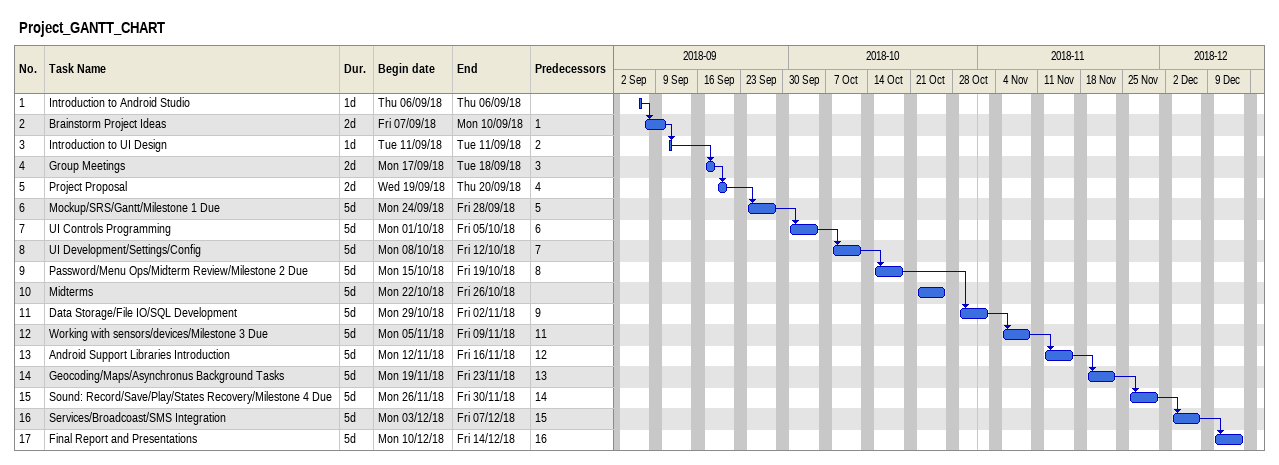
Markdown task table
Project_GANTT_CHART

| ID | Task | Duration | Start | Finish | Predecessors |
|---|---|---|---|---|---|
| 1 | Introduction to Android Studio | 1d | 2018-09-06 | 2018-09-06 |  |
| 2 | Brainstorm Project Ideas | 2d | 2018-09-07 | 2018-09-10 | 1 |
| 3 | Introduction to UI Design | 1d | 2018-09-11 | 2018-09-11 | 2 |
| 4 | Group Meetings | 2d | 2018-09-17 | 2018-09-18 | 3 |
| 5 | Project Proposal | 2d | 2018-09-19 | 2018-09-20 | 4 |
| 6 | Mockup/SRS/Gantt/Milestone 1 Due | 5d | 2018-09-24 | 2018-09-28 | 5 |
| 7 | UI Controls Programming | 5d | 2018-10-01 | 2018-10-05 | 6 |
| 8 | UI Development/Settings/Config | 5d | 2018-10-08 | 2018-10-12 | 7 |
| 9 | Password/Menu Ops/Midterm Review/Milestone 2 Due | 5d | 2018-10-15 | 2018-10-19 | 8 |
| 10 | Midterms | 5d | 2018-10-22 | 2018-10-26 |  |
| 11 | Data Storage/File IO/SQL Development | 5d | 2018-10-29 | 2018-11-02 | 9 |
| 12 | Working with sensors/devices/Milestone 3 Due | 5d | 2018-11-05 | 2018-11-09 | 11 |
| 13 | Android Support Libraries Introduction | 5d | 2018-11-12 | 2018-11-16 | 12 |
| 14 | Geocoding/Maps/Asynchronus Background Tasks | 5d | 2018-11-19 | 2018-11-23 | 13 |
| 15 | Sound: Record/Save/Play/States Recovery/Milestone 4 Due | 5d | 2018-11-26 | 2018-11-30 | 14 |
| 16 | Services/Broadcoast/SMS Integration | 5d | 2018-12-03 | 2018-12-07 | 15 |
| 17 | Final Report and Presentations | 5d | 2018-12-10 | 2018-12-14 | 16 |
